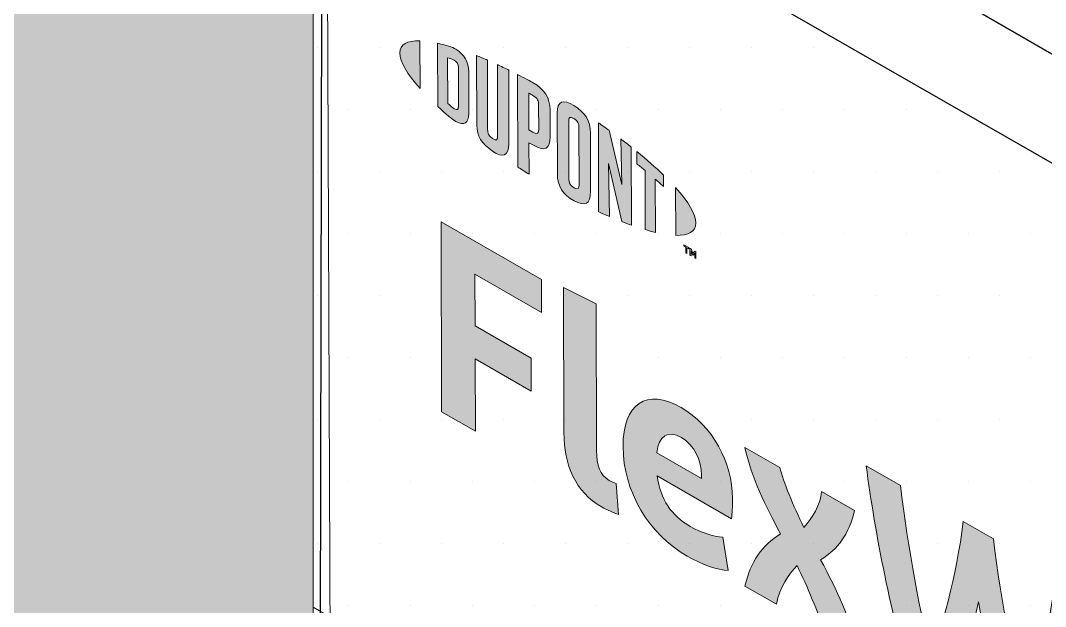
# Model space of a CAD drawing. Header units: inches. Extents: x -26 to 76, y -16 to 22.
# Drawn here: x 55.1209 to 55.431, y 6.8065 to 6.9838 of the extents above; entities that cross this region are included whole.
import ezdxf

# ---------------------------------------------------------------- set-up
doc = ezdxf.new("R2010")
doc.units = ezdxf.units.IN
doc.header["$MEASUREMENT"] = 0
for name, color, linetype, lineweight in [('.ATI-HATCH', 7, 'Continuous', 0), ('G-ANNO-TTLB', 7, 'Continuous', 0), ('LOGOS', 7, 'Continuous', 0), ('T', 7, 'Continuous', 0), ('TYVEK', 7, 'Continuous', 0)]:
    doc.layers.add(name, color=color, linetype=linetype, lineweight=lineweight)

# ---------------------------------------------------------------- blocks, each defined once
blk = doc.blocks.new('Block_300')
at = {"layer": 'LOGOS', "true_color": 0x000000, "transparency": 33554687}
h = blk.add_hatch(color=18, dxfattribs=at)
h.dxf.hatch_style = 2
edge = h.paths.add_edge_path()
edge.add_spline(control_points=[(55.2483, 6.8654), (55.2483, 6.8654), (55.24816, 6.92291), (55.24816, 6.92291), (55.24816, 6.92291), (55.27851, 6.90549), (55.27851, 6.90549), (55.27851, 6.90549), (55.27854, 6.89546), (55.27854, 6.89546), (55.27854, 6.89546), (55.25837, 6.90704), (55.25837, 6.90704), (55.25837, 6.90704), (55.25841, 6.89143), (55.25841, 6.89143), (55.25841, 6.89143), (55.27537, 6.88169), (55.27537, 6.88169), (55.27537, 6.88169), (55.27539, 6.87167), (55.27539, 6.87167), (55.27539, 6.87167), (55.25843, 6.88141), (55.25843, 6.88141), (55.25843, 6.88141), (55.25849, 6.85955), (55.25849, 6.85955), (55.25849, 6.85955), (55.2483, 6.8654), (55.2483, 6.8654)], knot_values=[0, 0, 0, 0, 1, 1, 1, 2, 2, 2, 3, 3, 3, 4, 4, 4, 5, 5, 5, 6, 6, 6, 7, 7, 7, 8, 8, 8, 9, 9, 9, 10, 10, 10, 10], degree=3, periodic=0)
h = blk.add_hatch(color=18, dxfattribs=at)
h.dxf.hatch_style = 2
edge = h.paths.add_edge_path()
edge.add_spline(control_points=[(55.29515, 6.85369), (55.29516, 6.84925), (55.29616, 6.84629), (55.29901, 6.84466), (55.29972, 6.84425), (55.30044, 6.84392), (55.30108, 6.84372), (55.30108, 6.84372), (55.30181, 6.83435), (55.30181, 6.83435), (55.30046, 6.8348), (55.29825, 6.83574), (55.29682, 6.83656), (55.28863, 6.84126), (55.28534, 6.84931), (55.28531, 6.85917), (55.28531, 6.85917), (55.28521, 6.90304), (55.28521, 6.90304), (55.28521, 6.90304), (55.29504, 6.89805), (55.29504, 6.89805), (55.29504, 6.89805), (55.29515, 6.85369), (55.29515, 6.85369)], knot_values=[0, 0, 0, 0, 1, 1, 1, 2, 2, 2, 3, 3, 3, 4, 4, 4, 5, 5, 5, 6, 6, 6, 7, 7, 7, 8, 8, 8, 8], degree=3, periodic=0)
h = blk.add_hatch(color=18, dxfattribs=at)
h.dxf.hatch_style = 2
edge = h.paths.add_edge_path()
edge.add_spline(control_points=[(55.31336, 6.85299), (55.31336, 6.85299), (55.3269, 6.84522), (55.3269, 6.84522), (55.3269, 6.84522), (55.3269, 6.8462), (55.3269, 6.8462), (55.32689, 6.85081), (55.32474, 6.8554), (55.32082, 6.85765), (55.31669, 6.86002), (55.31399, 6.85821), (55.31336, 6.85299)], knot_values=[0, 0, 0, 0, 1, 1, 1, 2, 2, 2, 3, 3, 3, 4, 4, 4, 4], degree=3, periodic=0)
edge = h.paths.add_edge_path()
edge.add_spline(control_points=[(55.33501, 6.81743), (55.33188, 6.81758), (55.32725, 6.81909), (55.32255, 6.82179), (55.31107, 6.82838), (55.30322, 6.84126), (55.30318, 6.8549), (55.30315, 6.86796), (55.31033, 6.8727), (55.3208, 6.86669), (55.33013, 6.86133), (55.33628, 6.85017), (55.33631, 6.83916), (55.33631, 6.8367), (55.33618, 6.83464), (55.33604, 6.83308), (55.33604, 6.83308), (55.31352, 6.84601), (55.31352, 6.84601), (55.31446, 6.8389), (55.31782, 6.83402), (55.32352, 6.83075), (55.32701, 6.82875), (55.33036, 6.82773), (55.33342, 6.82745), (55.33342, 6.82745), (55.33501, 6.81743), (55.33501, 6.81743)], knot_values=[0, 0, 0, 0, 1, 1, 1, 2, 2, 2, 3, 3, 3, 4, 4, 4, 5, 5, 5, 6, 6, 6, 7, 7, 7, 8, 8, 8, 9, 9, 9, 9], degree=3, periodic=0)
h = blk.add_hatch(color=18, dxfattribs=at)
h.dxf.hatch_style = 2
edge = h.paths.add_edge_path()
edge.add_spline(control_points=[(55.35085, 6.82852), (55.34606, 6.83734), (55.34227, 6.84517), (55.34004, 6.85466), (55.34004, 6.85466), (55.35066, 6.84856), (55.35066, 6.84856), (55.35159, 6.84433), (55.35474, 6.83695), (55.35789, 6.83046), (55.36051, 6.83347), (55.36278, 6.83701), (55.36327, 6.84132), (55.36327, 6.84132), (55.37324, 6.8356), (55.37324, 6.8356), (55.37141, 6.82811), (55.36829, 6.82392), (55.36296, 6.82066), (55.36811, 6.81106), (55.37161, 6.8033), (55.37456, 6.79292), (55.37456, 6.79292), (55.36394, 6.79901), (55.36394, 6.79901), (55.36243, 6.80447), (55.35886, 6.81268), (55.35585, 6.81892), (55.35316, 6.81595), (55.3506, 6.81249), (55.34962, 6.80723), (55.34962, 6.80723), (55.34007, 6.81271), (55.34007, 6.81271), (55.34183, 6.82024), (55.34516, 6.82489), (55.35085, 6.82852)], knot_values=[0, 0, 0, 0, 1, 1, 1, 2, 2, 2, 3, 3, 3, 4, 4, 4, 5, 5, 5, 6, 6, 6, 7, 7, 7, 8, 8, 8, 9, 9, 9, 10, 10, 10, 11, 11, 11, 12, 12, 12, 12], degree=3, periodic=0)
h = blk.add_hatch(color=18, dxfattribs=at)
h.dxf.hatch_style = 2
edge = h.paths.add_edge_path()
edge.add_spline(control_points=[(55.4342, 6.81611), (55.4342, 6.81611), (55.4446, 6.81014), (55.4446, 6.81014), (55.44194, 6.79255), (55.43729, 6.77265), (55.43127, 6.76035), (55.43127, 6.76035), (55.42009, 6.76678), (55.42009, 6.76678), (55.41657, 6.77905), (55.41341, 6.79293), (55.41074, 6.80792), (55.40806, 6.796), (55.40503, 6.78568), (55.40149, 6.77745), (55.40149, 6.77745), (55.3903, 6.78388), (55.3903, 6.78388), (55.38457, 6.80292), (55.37945, 6.82842), (55.37677, 6.84908), (55.37677, 6.84908), (55.3871, 6.84315), (55.3871, 6.84315), (55.38935, 6.82454), (55.39339, 6.80278), (55.39633, 6.79149), (55.39937, 6.79934), (55.4041, 6.8155), (55.40613, 6.83222), (55.40613, 6.83222), (55.41525, 6.82699), (55.41525, 6.82699), (55.41743, 6.80785), (55.4221, 6.7863), (55.42526, 6.77488), (55.42809, 6.78286), (55.4321, 6.8), (55.4342, 6.81611)], knot_values=[0, 0, 0, 0, 1, 1, 1, 2, 2, 2, 3, 3, 3, 4, 4, 4, 5, 5, 5, 6, 6, 6, 7, 7, 7, 8, 8, 8, 9, 9, 9, 10, 10, 10, 11, 11, 11, 12, 12, 12, 13, 13, 13, 13], degree=3, periodic=0)
at = {"layer": 'LOGOS'}
for points, knots in [([(55.2483, 6.8654), (55.2483, 6.8654), (55.24816, 6.92291), (55.24816, 6.92291), (55.24816, 6.92291), (55.27851, 6.90549), (55.27851, 6.90549), (55.27851, 6.90549), (55.27854, 6.89546), (55.27854, 6.89546), (55.27854, 6.89546), (55.25837, 6.90704), (55.25837, 6.90704), (55.25837, 6.90704), (55.25841, 6.89143), (55.25841, 6.89143), (55.25841, 6.89143), (55.27537, 6.88169), (55.27537, 6.88169), (55.27537, 6.88169), (55.27539, 6.87167), (55.27539, 6.87167), (55.27539, 6.87167), (55.25843, 6.88141), (55.25843, 6.88141), (55.25843, 6.88141), (55.25849, 6.85955), (55.25849, 6.85955), (55.25849, 6.85955), (55.2483, 6.8654), (55.2483, 6.8654)], [0, 0, 0, 0, 1, 1, 1, 2, 2, 2, 3, 3, 3, 4, 4, 4, 5, 5, 5, 6, 6, 6, 7, 7, 7, 8, 8, 8, 9, 9, 9, 10, 10, 10, 10]), ([(55.29515, 6.85369), (55.29516, 6.84925), (55.29616, 6.84629), (55.29901, 6.84466), (55.29972, 6.84425), (55.30044, 6.84392), (55.30108, 6.84372), (55.30108, 6.84372), (55.30181, 6.83435), (55.30181, 6.83435), (55.30046, 6.8348), (55.29825, 6.83574), (55.29682, 6.83656), (55.28863, 6.84126), (55.28534, 6.84931), (55.28531, 6.85917), (55.28531, 6.85917), (55.28521, 6.90304), (55.28521, 6.90304), (55.28521, 6.90304), (55.29504, 6.89805), (55.29504, 6.89805), (55.29504, 6.89805), (55.29515, 6.85369), (55.29515, 6.85369)], [0, 0, 0, 0, 1, 1, 1, 2, 2, 2, 3, 3, 3, 4, 4, 4, 5, 5, 5, 6, 6, 6, 7, 7, 7, 8, 8, 8, 8]), ([(55.33501, 6.81743), (55.33188, 6.81758), (55.32725, 6.81909), (55.32255, 6.82179), (55.31107, 6.82838), (55.30322, 6.84126), (55.30318, 6.8549), (55.30315, 6.86796), (55.31033, 6.8727), (55.3208, 6.86669), (55.33013, 6.86133), (55.33628, 6.85017), (55.33631, 6.83916), (55.33631, 6.8367), (55.33618, 6.83464), (55.33604, 6.83308), (55.33604, 6.83308), (55.31352, 6.84601), (55.31352, 6.84601), (55.31446, 6.8389), (55.31782, 6.83402), (55.32352, 6.83075), (55.32701, 6.82875), (55.33036, 6.82773), (55.33342, 6.82745), (55.33342, 6.82745), (55.33501, 6.81743), (55.33501, 6.81743)], [0, 0, 0, 0, 1, 1, 1, 2, 2, 2, 3, 3, 3, 4, 4, 4, 5, 5, 5, 6, 6, 6, 7, 7, 7, 8, 8, 8, 9, 9, 9, 9]), ([(55.31336, 6.85299), (55.31336, 6.85299), (55.3269, 6.84522), (55.3269, 6.84522), (55.3269, 6.84522), (55.3269, 6.8462), (55.3269, 6.8462), (55.32689, 6.85081), (55.32474, 6.8554), (55.32082, 6.85765), (55.31669, 6.86002), (55.31399, 6.85821), (55.31336, 6.85299)], [0, 0, 0, 0, 1, 1, 1, 2, 2, 2, 3, 3, 3, 4, 4, 4, 4]), ([(55.35085, 6.82852), (55.34606, 6.83734), (55.34227, 6.84517), (55.34004, 6.85466), (55.34004, 6.85466), (55.35066, 6.84856), (55.35066, 6.84856), (55.35159, 6.84433), (55.35474, 6.83695), (55.35789, 6.83046), (55.36051, 6.83347), (55.36278, 6.83701), (55.36327, 6.84132), (55.36327, 6.84132), (55.37324, 6.8356), (55.37324, 6.8356), (55.37141, 6.82811), (55.36829, 6.82392), (55.36296, 6.82066), (55.36811, 6.81106), (55.37161, 6.8033), (55.37456, 6.79292), (55.37456, 6.79292), (55.36394, 6.79901), (55.36394, 6.79901), (55.36243, 6.80447), (55.35886, 6.81268), (55.35585, 6.81892), (55.35316, 6.81595), (55.3506, 6.81249), (55.34962, 6.80723), (55.34962, 6.80723), (55.34007, 6.81271), (55.34007, 6.81271), (55.34183, 6.82024), (55.34516, 6.82489), (55.35085, 6.82852)], [0, 0, 0, 0, 1, 1, 1, 2, 2, 2, 3, 3, 3, 4, 4, 4, 5, 5, 5, 6, 6, 6, 7, 7, 7, 8, 8, 8, 9, 9, 9, 10, 10, 10, 11, 11, 11, 12, 12, 12, 12]), ([(55.4342, 6.81611), (55.4342, 6.81611), (55.4446, 6.81014), (55.4446, 6.81014), (55.44194, 6.79255), (55.43729, 6.77265), (55.43127, 6.76035), (55.43127, 6.76035), (55.42009, 6.76678), (55.42009, 6.76678), (55.41657, 6.77905), (55.41341, 6.79293), (55.41074, 6.80792), (55.40806, 6.796), (55.40503, 6.78568), (55.40149, 6.77745), (55.40149, 6.77745), (55.3903, 6.78388), (55.3903, 6.78388), (55.38457, 6.80292), (55.37945, 6.82842), (55.37677, 6.84908), (55.37677, 6.84908), (55.3871, 6.84315), (55.3871, 6.84315), (55.38935, 6.82454), (55.39339, 6.80278), (55.39633, 6.79149), (55.39937, 6.79934), (55.4041, 6.8155), (55.40613, 6.83222), (55.40613, 6.83222), (55.41525, 6.82699), (55.41525, 6.82699), (55.41743, 6.80785), (55.4221, 6.7863), (55.42526, 6.77488), (55.42809, 6.78286), (55.4321, 6.8), (55.4342, 6.81611)], [0, 0, 0, 0, 1, 1, 1, 2, 2, 2, 3, 3, 3, 4, 4, 4, 5, 5, 5, 6, 6, 6, 7, 7, 7, 8, 8, 8, 9, 9, 9, 10, 10, 10, 11, 11, 11, 12, 12, 12, 13, 13, 13, 13])]:
    blk.add_open_spline(points, degree=3, knots=knots, dxfattribs=at)
blk = doc.blocks.new('Block_301')
at = {"layer": 'LOGOS', "true_color": 0x000000, "transparency": 33554687}
h = blk.add_hatch(color=18, dxfattribs=at)
h.dxf.hatch_style = 2
edge = h.paths.add_edge_path()
edge.add_spline(control_points=[(55.23563, 6.974), (55.23563, 6.97136), (55.23786, 6.9676), (55.24175, 6.96325), (55.24175, 6.96325), (55.24172, 6.97768), (55.24172, 6.97768), (55.23784, 6.97781), (55.23562, 6.97662), (55.23563, 6.974)], knot_values=[0, 0, 0, 0, 1, 1, 1, 2, 2, 2, 3, 3, 3, 3], degree=3, periodic=0)
h = blk.add_hatch(color=18, dxfattribs=at)
h.dxf.hatch_style = 2
edge = h.paths.add_edge_path()
edge.add_spline(control_points=[(55.25342, 6.95789), (55.25342, 6.95678), (55.25285, 6.95675), (55.25216, 6.95714), (55.25162, 6.95745), (55.25079, 6.95815), (55.25012, 6.95875), (55.25012, 6.95875), (55.25008, 6.97256), (55.25008, 6.97256), (55.25076, 6.97238), (55.25159, 6.97213), (55.25212, 6.97182), (55.25281, 6.97142), (55.25339, 6.97072), (55.25339, 6.96961), (55.25339, 6.96961), (55.25342, 6.95789), (55.25342, 6.95789)], knot_values=[0, 0, 0, 0, 1, 1, 1, 2, 2, 2, 3, 3, 3, 4, 4, 4, 5, 5, 5, 6, 6, 6, 6], degree=3, periodic=0)
edge = h.paths.add_edge_path()
edge.add_spline(control_points=[(55.25257, 6.97517), (55.25148, 6.97579), (55.24992, 6.97632), (55.24709, 6.97694), (55.24709, 6.97694), (55.24713, 6.9578), (55.24713, 6.9578), (55.24963, 6.9555), (55.25153, 6.9539), (55.25262, 6.95327), (55.25512, 6.95184), (55.25652, 6.95279), (55.25652, 6.95562), (55.25652, 6.95562), (55.25649, 6.96833), (55.25649, 6.96833), (55.25648, 6.97116), (55.25507, 6.97373), (55.25257, 6.97517)], knot_values=[0, 0, 0, 0, 1, 1, 1, 2, 2, 2, 3, 3, 3, 4, 4, 4, 5, 5, 5, 6, 6, 6, 6], degree=3, periodic=0)
h = blk.add_hatch(color=18, dxfattribs=at)
h.dxf.hatch_style = 2
edge = h.paths.add_edge_path()
edge.add_spline(control_points=[(55.26524, 6.94887), (55.26524, 6.94776), (55.26491, 6.94725), (55.26371, 6.94811), (55.26253, 6.94895), (55.26221, 6.9497), (55.26221, 6.95102), (55.26221, 6.95102), (55.26216, 6.97184), (55.26216, 6.97184), (55.26138, 6.97219), (55.25964, 6.97291), (55.25889, 6.97322), (55.25889, 6.97322), (55.25894, 6.95216), (55.25894, 6.95216), (55.25895, 6.94879), (55.26037, 6.94667), (55.26372, 6.9443), (55.26679, 6.94214), (55.26866, 6.94285), (55.26865, 6.94658), (55.26865, 6.94658), (55.2686, 6.96883), (55.2686, 6.96883), (55.26796, 6.96916), (55.26586, 6.97016), (55.26518, 6.97047), (55.26518, 6.97047), (55.26524, 6.94887), (55.26524, 6.94887)], knot_values=[0, 0, 0, 0, 1, 1, 1, 2, 2, 2, 3, 3, 3, 4, 4, 4, 5, 5, 5, 6, 6, 6, 7, 7, 7, 8, 8, 8, 9, 9, 9, 10, 10, 10, 10], degree=3, periodic=0)
h = blk.add_hatch(color=18, dxfattribs=at)
h.dxf.hatch_style = 2
edge = h.paths.add_edge_path()
edge.add_spline(control_points=[(55.27766, 6.95087), (55.27767, 6.94967), (55.2773, 6.94927), (55.27591, 6.95006), (55.27591, 6.95006), (55.27471, 6.95074), (55.27471, 6.95074), (55.27471, 6.95074), (55.27469, 6.9618), (55.27469, 6.9618), (55.27522, 6.96153), (55.27551, 6.96137), (55.27583, 6.96119), (55.27733, 6.96033), (55.27764, 6.95949), (55.27764, 6.95826), (55.27764, 6.95826), (55.27766, 6.95087), (55.27766, 6.95087)], knot_values=[0, 0, 0, 0, 1, 1, 1, 2, 2, 2, 3, 3, 3, 4, 4, 4, 5, 5, 5, 6, 6, 6, 6], degree=3, periodic=0)
edge = h.paths.add_edge_path()
edge.add_spline(control_points=[(55.27602, 6.96499), (55.27542, 6.96533), (55.27326, 6.96649), (55.27126, 6.9675), (55.27126, 6.9675), (55.27133, 6.93946), (55.27133, 6.93946), (55.27201, 6.93903), (55.27379, 6.93791), (55.27475, 6.93733), (55.27475, 6.93733), (55.27472, 6.94685), (55.27472, 6.94685), (55.27472, 6.94685), (55.27606, 6.94608), (55.27606, 6.94608), (55.27964, 6.94404), (55.28112, 6.94504), (55.28111, 6.9486), (55.28111, 6.9486), (55.28109, 6.95686), (55.28109, 6.95686), (55.28108, 6.96034), (55.27941, 6.96304), (55.27602, 6.96499)], knot_values=[0, 0, 0, 0, 1, 1, 1, 2, 2, 2, 3, 3, 3, 4, 4, 4, 5, 5, 5, 6, 6, 6, 7, 7, 7, 8, 8, 8, 8], degree=3, periodic=0)
h = blk.add_hatch(color=18, dxfattribs=at)
h.dxf.hatch_style = 2
edge = h.paths.add_edge_path()
edge.add_spline(control_points=[(55.28989, 6.93408), (55.28989, 6.93297), (55.28957, 6.93258), (55.28836, 6.93323), (55.28712, 6.93391), (55.28678, 6.93472), (55.28677, 6.93587), (55.28677, 6.93587), (55.28673, 6.95334), (55.28673, 6.95334), (55.28673, 6.95449), (55.28706, 6.95493), (55.28831, 6.95418), (55.28952, 6.95344), (55.28984, 6.95266), (55.28984, 6.95155), (55.28984, 6.95155), (55.28989, 6.93408), (55.28989, 6.93408)], knot_values=[0, 0, 0, 0, 1, 1, 1, 2, 2, 2, 3, 3, 3, 4, 4, 4, 5, 5, 5, 6, 6, 6, 6], degree=3, periodic=0)
edge = h.paths.add_edge_path()
edge.add_spline(control_points=[(55.2883, 6.95809), (55.28513, 6.96009), (55.28325, 6.95956), (55.28326, 6.95587), (55.28326, 6.95587), (55.28331, 6.93753), (55.28331, 6.93753), (55.28332, 6.93363), (55.28503, 6.93105), (55.28837, 6.9293), (55.29164, 6.92758), (55.29335, 6.92804), (55.29334, 6.93218), (55.29334, 6.93218), (55.29329, 6.94968), (55.29329, 6.94968), (55.29328, 6.95363), (55.29174, 6.95593), (55.2883, 6.95809)], knot_values=[0, 0, 0, 0, 1, 1, 1, 2, 2, 2, 3, 3, 3, 4, 4, 4, 5, 5, 5, 6, 6, 6, 6], degree=3, periodic=0)
h = blk.add_hatch(color=18, dxfattribs=at)
h.dxf.hatch_style = 2
edge = h.paths.add_edge_path()
edge.add_spline(control_points=[(55.3028, 6.93418), (55.3028, 6.93418), (55.29897, 6.9506), (55.29897, 6.9506), (55.29794, 6.95135), (55.2967, 6.95223), (55.29574, 6.95288), (55.29574, 6.95288), (55.2958, 6.92598), (55.2958, 6.92598), (55.29648, 6.92567), (55.2982, 6.9249), (55.29909, 6.92452), (55.29909, 6.92452), (55.29878, 6.94053), (55.29878, 6.94053), (55.29878, 6.94053), (55.30282, 6.923), (55.30282, 6.923), (55.30368, 6.92266), (55.30492, 6.9222), (55.30574, 6.92191), (55.30574, 6.92191), (55.30568, 6.94555), (55.30568, 6.94555), (55.30483, 6.94623), (55.30328, 6.94742), (55.30253, 6.94798), (55.30253, 6.94798), (55.3028, 6.93418), (55.3028, 6.93418)], knot_values=[0, 0, 0, 0, 1, 1, 1, 2, 2, 2, 3, 3, 3, 4, 4, 4, 5, 5, 5, 6, 6, 6, 7, 7, 7, 8, 8, 8, 9, 9, 9, 10, 10, 10, 10], degree=3, periodic=0)
h = blk.add_hatch(color=18, dxfattribs=at)
h.dxf.hatch_style = 2
edge = h.paths.add_edge_path()
edge.add_spline(control_points=[(55.30738, 6.94044), (55.30823, 6.93978), (55.30906, 6.93911), (55.30987, 6.93844), (55.30987, 6.93844), (55.30992, 6.92055), (55.30992, 6.92055), (55.31066, 6.92032), (55.31205, 6.91995), (55.31297, 6.91973), (55.31297, 6.91973), (55.31293, 6.93584), (55.31293, 6.93584), (55.31382, 6.93506), (55.31466, 6.93432), (55.31543, 6.93362), (55.31543, 6.93362), (55.31542, 6.93707), (55.31542, 6.93707), (55.313, 6.93943), (55.3104, 6.94171), (55.30737, 6.94418), (55.30737, 6.94418), (55.30738, 6.94044), (55.30738, 6.94044)], knot_values=[0, 0, 0, 0, 1, 1, 1, 2, 2, 2, 3, 3, 3, 4, 4, 4, 5, 5, 5, 6, 6, 6, 7, 7, 7, 8, 8, 8, 8], degree=3, periodic=0)
h = blk.add_hatch(color=18, dxfattribs=at)
h.dxf.hatch_style = 2
edge = h.paths.add_edge_path()
edge.add_spline(control_points=[(55.32522, 6.92256), (55.32523, 6.91991), (55.32301, 6.91872), (55.31913, 6.91882), (55.31913, 6.91882), (55.31909, 6.93327), (55.31909, 6.93327), (55.32298, 6.92892), (55.32522, 6.92518), (55.32522, 6.92256)], knot_values=[0, 0, 0, 0, 1, 1, 1, 2, 2, 2, 3, 3, 3, 3], degree=3, periodic=0)
h = blk.add_hatch(color=18, dxfattribs=at)
h.dxf.hatch_style = 2
edge = h.paths.add_edge_path()
edge.add_spline(control_points=[(55.32343, 6.91491), (55.32343, 6.91491), (55.3238, 6.9147), (55.3238, 6.9147), (55.3238, 6.9147), (55.32434, 6.9134), (55.32434, 6.9134), (55.32434, 6.9134), (55.32489, 6.91408), (55.32489, 6.91408), (55.32489, 6.91408), (55.32524, 6.91387), (55.32524, 6.91387), (55.32524, 6.91387), (55.32525, 6.91179), (55.32525, 6.91179), (55.32525, 6.91179), (55.32492, 6.91198), (55.32492, 6.91198), (55.32492, 6.91198), (55.32491, 6.91346), (55.32491, 6.91346), (55.32491, 6.91346), (55.32436, 6.91279), (55.32436, 6.91279), (55.32436, 6.91279), (55.32432, 6.91281), (55.32432, 6.91281), (55.32432, 6.91281), (55.32376, 6.91412), (55.32376, 6.91412), (55.32376, 6.91412), (55.32377, 6.91264), (55.32377, 6.91264), (55.32377, 6.91264), (55.32343, 6.91283), (55.32343, 6.91283), (55.32343, 6.91283), (55.32343, 6.91491), (55.32343, 6.91491)], knot_values=[0, 0, 0, 0, 1, 1, 1, 2, 2, 2, 3, 3, 3, 4, 4, 4, 5, 5, 5, 6, 6, 6, 7, 7, 7, 8, 8, 8, 9, 9, 9, 10, 10, 10, 11, 11, 11, 12, 12, 12, 13, 13, 13, 13], degree=3, periodic=0)
edge = h.paths.add_edge_path()
edge.add_spline(control_points=[(55.32214, 6.91529), (55.32214, 6.91529), (55.32158, 6.91561), (55.32158, 6.91561), (55.32158, 6.91561), (55.32158, 6.91597), (55.32158, 6.91597), (55.32158, 6.91597), (55.32304, 6.91514), (55.32304, 6.91514), (55.32304, 6.91514), (55.32304, 6.91477), (55.32304, 6.91477), (55.32304, 6.91477), (55.32249, 6.91509), (55.32249, 6.91509), (55.32249, 6.91509), (55.32249, 6.91337), (55.32249, 6.91337), (55.32249, 6.91337), (55.32214, 6.91357), (55.32214, 6.91357), (55.32214, 6.91357), (55.32214, 6.91529), (55.32214, 6.91529)], knot_values=[0, 0, 0, 0, 1, 1, 1, 2, 2, 2, 3, 3, 3, 4, 4, 4, 5, 5, 5, 6, 6, 6, 7, 7, 7, 8, 8, 8, 8], degree=3, periodic=0)
at = {"layer": 'LOGOS'}
for points, knots in [([(55.23563, 6.974), (55.23563, 6.97136), (55.23786, 6.9676), (55.24175, 6.96325), (55.24175, 6.96325), (55.24172, 6.97768), (55.24172, 6.97768), (55.23784, 6.97781), (55.23562, 6.97662), (55.23563, 6.974)], [0, 0, 0, 0, 1, 1, 1, 2, 2, 2, 3, 3, 3, 3]), ([(55.25257, 6.97517), (55.25148, 6.97579), (55.24992, 6.97632), (55.24709, 6.97694), (55.24709, 6.97694), (55.24713, 6.9578), (55.24713, 6.9578), (55.24963, 6.9555), (55.25153, 6.9539), (55.25262, 6.95327), (55.25512, 6.95184), (55.25652, 6.95279), (55.25652, 6.95562), (55.25652, 6.95562), (55.25649, 6.96833), (55.25649, 6.96833), (55.25648, 6.97116), (55.25507, 6.97373), (55.25257, 6.97517)], [0, 0, 0, 0, 1, 1, 1, 2, 2, 2, 3, 3, 3, 4, 4, 4, 5, 5, 5, 6, 6, 6, 6]), ([(55.25342, 6.95789), (55.25342, 6.95678), (55.25285, 6.95675), (55.25216, 6.95714), (55.25162, 6.95745), (55.25079, 6.95815), (55.25012, 6.95875), (55.25012, 6.95875), (55.25008, 6.97256), (55.25008, 6.97256), (55.25076, 6.97238), (55.25159, 6.97213), (55.25212, 6.97182), (55.25281, 6.97142), (55.25339, 6.97072), (55.25339, 6.96961), (55.25339, 6.96961), (55.25342, 6.95789), (55.25342, 6.95789)], [0, 0, 0, 0, 1, 1, 1, 2, 2, 2, 3, 3, 3, 4, 4, 4, 5, 5, 5, 6, 6, 6, 6]), ([(55.26524, 6.94887), (55.26524, 6.94776), (55.26491, 6.94725), (55.26371, 6.94811), (55.26253, 6.94895), (55.26221, 6.9497), (55.26221, 6.95102), (55.26221, 6.95102), (55.26216, 6.97184), (55.26216, 6.97184), (55.26138, 6.97219), (55.25964, 6.97291), (55.25889, 6.97322), (55.25889, 6.97322), (55.25894, 6.95216), (55.25894, 6.95216), (55.25895, 6.94879), (55.26037, 6.94667), (55.26372, 6.9443), (55.26679, 6.94214), (55.26866, 6.94285), (55.26865, 6.94658), (55.26865, 6.94658), (55.2686, 6.96883), (55.2686, 6.96883), (55.26796, 6.96916), (55.26586, 6.97016), (55.26518, 6.97047), (55.26518, 6.97047), (55.26524, 6.94887), (55.26524, 6.94887)], [0, 0, 0, 0, 1, 1, 1, 2, 2, 2, 3, 3, 3, 4, 4, 4, 5, 5, 5, 6, 6, 6, 7, 7, 7, 8, 8, 8, 9, 9, 9, 10, 10, 10, 10]), ([(55.27602, 6.96499), (55.27542, 6.96533), (55.27326, 6.96649), (55.27126, 6.9675), (55.27126, 6.9675), (55.27133, 6.93946), (55.27133, 6.93946), (55.27201, 6.93903), (55.27379, 6.93791), (55.27475, 6.93733), (55.27475, 6.93733), (55.27472, 6.94685), (55.27472, 6.94685), (55.27472, 6.94685), (55.27606, 6.94608), (55.27606, 6.94608), (55.27964, 6.94404), (55.28112, 6.94504), (55.28111, 6.9486), (55.28111, 6.9486), (55.28109, 6.95686), (55.28109, 6.95686), (55.28108, 6.96034), (55.27941, 6.96304), (55.27602, 6.96499)], [0, 0, 0, 0, 1, 1, 1, 2, 2, 2, 3, 3, 3, 4, 4, 4, 5, 5, 5, 6, 6, 6, 7, 7, 7, 8, 8, 8, 8]), ([(55.27766, 6.95087), (55.27767, 6.94967), (55.2773, 6.94927), (55.27591, 6.95006), (55.27591, 6.95006), (55.27471, 6.95074), (55.27471, 6.95074), (55.27471, 6.95074), (55.27469, 6.9618), (55.27469, 6.9618), (55.27522, 6.96153), (55.27551, 6.96137), (55.27583, 6.96119), (55.27733, 6.96033), (55.27764, 6.95949), (55.27764, 6.95826), (55.27764, 6.95826), (55.27766, 6.95087), (55.27766, 6.95087)], [0, 0, 0, 0, 1, 1, 1, 2, 2, 2, 3, 3, 3, 4, 4, 4, 5, 5, 5, 6, 6, 6, 6]), ([(55.2883, 6.95809), (55.28513, 6.96009), (55.28325, 6.95956), (55.28326, 6.95587), (55.28326, 6.95587), (55.28331, 6.93753), (55.28331, 6.93753), (55.28332, 6.93363), (55.28503, 6.93105), (55.28837, 6.9293), (55.29164, 6.92758), (55.29335, 6.92804), (55.29334, 6.93218), (55.29334, 6.93218), (55.29329, 6.94968), (55.29329, 6.94968), (55.29328, 6.95363), (55.29174, 6.95593), (55.2883, 6.95809)], [0, 0, 0, 0, 1, 1, 1, 2, 2, 2, 3, 3, 3, 4, 4, 4, 5, 5, 5, 6, 6, 6, 6]), ([(55.28989, 6.93408), (55.28989, 6.93297), (55.28957, 6.93258), (55.28836, 6.93323), (55.28712, 6.93391), (55.28678, 6.93472), (55.28677, 6.93587), (55.28677, 6.93587), (55.28673, 6.95334), (55.28673, 6.95334), (55.28673, 6.95449), (55.28706, 6.95493), (55.28831, 6.95418), (55.28952, 6.95344), (55.28984, 6.95266), (55.28984, 6.95155), (55.28984, 6.95155), (55.28989, 6.93408), (55.28989, 6.93408)], [0, 0, 0, 0, 1, 1, 1, 2, 2, 2, 3, 3, 3, 4, 4, 4, 5, 5, 5, 6, 6, 6, 6]), ([(55.3028, 6.93418), (55.3028, 6.93418), (55.29897, 6.9506), (55.29897, 6.9506), (55.29794, 6.95135), (55.2967, 6.95223), (55.29574, 6.95288), (55.29574, 6.95288), (55.2958, 6.92598), (55.2958, 6.92598), (55.29648, 6.92567), (55.2982, 6.9249), (55.29909, 6.92452), (55.29909, 6.92452), (55.29878, 6.94053), (55.29878, 6.94053), (55.29878, 6.94053), (55.30282, 6.923), (55.30282, 6.923), (55.30368, 6.92266), (55.30492, 6.9222), (55.30574, 6.92191), (55.30574, 6.92191), (55.30568, 6.94555), (55.30568, 6.94555), (55.30483, 6.94623), (55.30328, 6.94742), (55.30253, 6.94798), (55.30253, 6.94798), (55.3028, 6.93418), (55.3028, 6.93418)], [0, 0, 0, 0, 1, 1, 1, 2, 2, 2, 3, 3, 3, 4, 4, 4, 5, 5, 5, 6, 6, 6, 7, 7, 7, 8, 8, 8, 9, 9, 9, 10, 10, 10, 10]), ([(55.30738, 6.94044), (55.30823, 6.93978), (55.30906, 6.93911), (55.30987, 6.93844), (55.30987, 6.93844), (55.30992, 6.92055), (55.30992, 6.92055), (55.31066, 6.92032), (55.31205, 6.91995), (55.31297, 6.91973), (55.31297, 6.91973), (55.31293, 6.93584), (55.31293, 6.93584), (55.31382, 6.93506), (55.31466, 6.93432), (55.31543, 6.93362), (55.31543, 6.93362), (55.31542, 6.93707), (55.31542, 6.93707), (55.313, 6.93943), (55.3104, 6.94171), (55.30737, 6.94418), (55.30737, 6.94418), (55.30738, 6.94044), (55.30738, 6.94044)], [0, 0, 0, 0, 1, 1, 1, 2, 2, 2, 3, 3, 3, 4, 4, 4, 5, 5, 5, 6, 6, 6, 7, 7, 7, 8, 8, 8, 8]), ([(55.32522, 6.92256), (55.32523, 6.91991), (55.32301, 6.91872), (55.31913, 6.91882), (55.31913, 6.91882), (55.31909, 6.93327), (55.31909, 6.93327), (55.32298, 6.92892), (55.32522, 6.92518), (55.32522, 6.92256)], [0, 0, 0, 0, 1, 1, 1, 2, 2, 2, 3, 3, 3, 3]), ([(55.32214, 6.91529), (55.32214, 6.91529), (55.32158, 6.91561), (55.32158, 6.91561), (55.32158, 6.91561), (55.32158, 6.91597), (55.32158, 6.91597), (55.32158, 6.91597), (55.32304, 6.91514), (55.32304, 6.91514), (55.32304, 6.91514), (55.32304, 6.91477), (55.32304, 6.91477), (55.32304, 6.91477), (55.32249, 6.91509), (55.32249, 6.91509), (55.32249, 6.91509), (55.32249, 6.91337), (55.32249, 6.91337), (55.32249, 6.91337), (55.32214, 6.91357), (55.32214, 6.91357), (55.32214, 6.91357), (55.32214, 6.91529), (55.32214, 6.91529)], [0, 0, 0, 0, 1, 1, 1, 2, 2, 2, 3, 3, 3, 4, 4, 4, 5, 5, 5, 6, 6, 6, 7, 7, 7, 8, 8, 8, 8]), ([(55.32343, 6.91491), (55.32343, 6.91491), (55.3238, 6.9147), (55.3238, 6.9147), (55.3238, 6.9147), (55.32434, 6.9134), (55.32434, 6.9134), (55.32434, 6.9134), (55.32489, 6.91408), (55.32489, 6.91408), (55.32489, 6.91408), (55.32524, 6.91387), (55.32524, 6.91387), (55.32524, 6.91387), (55.32525, 6.91179), (55.32525, 6.91179), (55.32525, 6.91179), (55.32492, 6.91198), (55.32492, 6.91198), (55.32492, 6.91198), (55.32491, 6.91346), (55.32491, 6.91346), (55.32491, 6.91346), (55.32436, 6.91279), (55.32436, 6.91279), (55.32436, 6.91279), (55.32432, 6.91281), (55.32432, 6.91281), (55.32432, 6.91281), (55.32376, 6.91412), (55.32376, 6.91412), (55.32376, 6.91412), (55.32377, 6.91264), (55.32377, 6.91264), (55.32377, 6.91264), (55.32343, 6.91283), (55.32343, 6.91283), (55.32343, 6.91283), (55.32343, 6.91491), (55.32343, 6.91491)], [0, 0, 0, 0, 1, 1, 1, 2, 2, 2, 3, 3, 3, 4, 4, 4, 5, 5, 5, 6, 6, 6, 7, 7, 7, 8, 8, 8, 9, 9, 9, 10, 10, 10, 11, 11, 11, 12, 12, 12, 13, 13, 13, 13])]:
    blk.add_open_spline(points, degree=3, knots=knots, dxfattribs=at)
blk = doc.blocks.new('Block_299')
at = {"layer": 'LOGOS'}
for name in ['Block_301', 'Block_300']:
    blk.add_blockref(name, (0, 0), dxfattribs=at)
blk = doc.blocks.new('Block_343')
at = {"layer": '.ATI-HATCH'}
blk.add_lwpolyline([(55.20943, 7.06883), (55.20943, 6.80628), (56.35714, 6.14235), (56.35714, 6.41082)], close=True, dxfattribs=at)
at = {"layer": '.ATI-HATCH', "color": 8, "lineweight": 0, "true_color": 0x808080}
for points in [[(55.21063, 6.97555), (55.21063, 6.97555), (55.21063, 6.97555), (55.21063, 6.97555)], [(55.22939, 6.97555), (55.22939, 6.97555), (55.22939, 6.97555), (55.22939, 6.97555)], [(55.24814, 6.97555), (55.24814, 6.97555), (55.24814, 6.97555), (55.24814, 6.97555)], [(55.2669, 6.97555), (55.2669, 6.97555), (55.2669, 6.97555), (55.2669, 6.97555)], [(55.28565, 6.97555), (55.28565, 6.97555), (55.28565, 6.97555), (55.28565, 6.97555)], [(55.30441, 6.97555), (55.30441, 6.97555), (55.30441, 6.97555), (55.30441, 6.97555)], [(55.32316, 6.97555), (55.32316, 6.97555), (55.32316, 6.97555), (55.32316, 6.97555)], [(55.34192, 6.97555), (55.34192, 6.97555), (55.34192, 6.97555), (55.34192, 6.97555)], [(55.36068, 6.97555), (55.36068, 6.97555), (55.36068, 6.97555), (55.36068, 6.97555)], [(55.22001, 6.95679), (55.22001, 6.95679), (55.22001, 6.95679), (55.22001, 6.95679)], [(55.23876, 6.95679), (55.23876, 6.95679), (55.23876, 6.95679), (55.23876, 6.95679)], [(55.25752, 6.95679), (55.25752, 6.95679), (55.25752, 6.95679), (55.25752, 6.95679)], [(55.27627, 6.95679), (55.27627, 6.95679), (55.27627, 6.95679), (55.27627, 6.95679)], [(55.29503, 6.95679), (55.29503, 6.95679), (55.29503, 6.95679), (55.29503, 6.95679)], [(55.31379, 6.95679), (55.31379, 6.95679), (55.31379, 6.95679), (55.31379, 6.95679)], [(55.33254, 6.95679), (55.33254, 6.95679), (55.33254, 6.95679), (55.33254, 6.95679)], [(55.3513, 6.95679), (55.3513, 6.95679), (55.3513, 6.95679), (55.3513, 6.95679)], [(55.37005, 6.95679), (55.37005, 6.95679), (55.37005, 6.95679), (55.37005, 6.95679)], [(55.38881, 6.95679), (55.38881, 6.95679), (55.38881, 6.95679), (55.38881, 6.95679)], [(55.21063, 6.93804), (55.21063, 6.93804), (55.21063, 6.93804), (55.21063, 6.93804)], [(55.22939, 6.93804), (55.22939, 6.93804), (55.22939, 6.93804), (55.22939, 6.93804)], [(55.24814, 6.93804), (55.24814, 6.93804), (55.24814, 6.93804), (55.24814, 6.93804)], [(55.2669, 6.93804), (55.2669, 6.93804), (55.2669, 6.93804), (55.2669, 6.93804)], [(55.28565, 6.93804), (55.28565, 6.93804), (55.28565, 6.93804), (55.28565, 6.93804)], [(55.30441, 6.93804), (55.30441, 6.93804), (55.30441, 6.93804), (55.30441, 6.93804)], [(55.32316, 6.93804), (55.32316, 6.93804), (55.32316, 6.93804), (55.32316, 6.93804)], [(55.34192, 6.93804), (55.34192, 6.93804), (55.34192, 6.93804), (55.34192, 6.93804)], [(55.36068, 6.93804), (55.36068, 6.93804), (55.36068, 6.93804), (55.36068, 6.93804)], [(55.37943, 6.93804), (55.37943, 6.93804), (55.37943, 6.93804), (55.37943, 6.93804)], [(55.39819, 6.93804), (55.39819, 6.93804), (55.39819, 6.93804), (55.39819, 6.93804)], [(55.41694, 6.93804), (55.41694, 6.93804), (55.41694, 6.93804), (55.41694, 6.93804)], [(55.22001, 6.91928), (55.22001, 6.91928), (55.22001, 6.91928), (55.22001, 6.91928)], [(55.23876, 6.91928), (55.23876, 6.91928), (55.23876, 6.91928), (55.23876, 6.91928)], [(55.25752, 6.91928), (55.25752, 6.91928), (55.25752, 6.91928), (55.25752, 6.91928)], [(55.27627, 6.91928), (55.27627, 6.91928), (55.27627, 6.91928), (55.27627, 6.91928)], [(55.29503, 6.91928), (55.29503, 6.91928), (55.29503, 6.91928), (55.29503, 6.91928)], [(55.31379, 6.91928), (55.31379, 6.91928), (55.31379, 6.91928), (55.31379, 6.91928)], [(55.33254, 6.91928), (55.33254, 6.91928), (55.33254, 6.91928), (55.33254, 6.91928)], [(55.3513, 6.91928), (55.3513, 6.91928), (55.3513, 6.91928), (55.3513, 6.91928)], [(55.37005, 6.91928), (55.37005, 6.91928), (55.37005, 6.91928), (55.37005, 6.91928)], [(55.38881, 6.91928), (55.38881, 6.91928), (55.38881, 6.91928), (55.38881, 6.91928)], [(55.40756, 6.91928), (55.40756, 6.91928), (55.40756, 6.91928), (55.40756, 6.91928)], [(55.42632, 6.91928), (55.42632, 6.91928), (55.42632, 6.91928), (55.42632, 6.91928)], [(55.21063, 6.90053), (55.21063, 6.90053), (55.21063, 6.90053), (55.21063, 6.90053)], [(55.22939, 6.90053), (55.22939, 6.90053), (55.22939, 6.90053), (55.22939, 6.90053)], [(55.24814, 6.90053), (55.24814, 6.90053), (55.24814, 6.90053), (55.24814, 6.90053)], [(55.2669, 6.90053), (55.2669, 6.90053), (55.2669, 6.90053), (55.2669, 6.90053)], [(55.28565, 6.90053), (55.28565, 6.90053), (55.28565, 6.90053), (55.28565, 6.90053)], [(55.30441, 6.90053), (55.30441, 6.90053), (55.30441, 6.90053), (55.30441, 6.90053)], [(55.32316, 6.90053), (55.32316, 6.90053), (55.32316, 6.90053), (55.32316, 6.90053)], [(55.34192, 6.90053), (55.34192, 6.90053), (55.34192, 6.90053), (55.34192, 6.90053)], [(55.36068, 6.90053), (55.36068, 6.90053), (55.36068, 6.90053), (55.36068, 6.90053)], [(55.37943, 6.90053), (55.37943, 6.90053), (55.37943, 6.90053), (55.37943, 6.90053)], [(55.39819, 6.90053), (55.39819, 6.90053), (55.39819, 6.90053), (55.39819, 6.90053)], [(55.41694, 6.90053), (55.41694, 6.90053), (55.41694, 6.90053), (55.41694, 6.90053)], [(55.22001, 6.88177), (55.22001, 6.88177), (55.22001, 6.88177), (55.22001, 6.88177)], [(55.23876, 6.88177), (55.23876, 6.88177), (55.23876, 6.88177), (55.23876, 6.88177)], [(55.25752, 6.88177), (55.25752, 6.88177), (55.25752, 6.88177), (55.25752, 6.88177)], [(55.27627, 6.88177), (55.27627, 6.88177), (55.27627, 6.88177), (55.27627, 6.88177)], [(55.29503, 6.88177), (55.29503, 6.88177), (55.29503, 6.88177), (55.29503, 6.88177)], [(55.31379, 6.88177), (55.31379, 6.88177), (55.31379, 6.88177), (55.31379, 6.88177)], [(55.33254, 6.88177), (55.33254, 6.88177), (55.33254, 6.88177), (55.33254, 6.88177)], [(55.3513, 6.88177), (55.3513, 6.88177), (55.3513, 6.88177), (55.3513, 6.88177)], [(55.37005, 6.88177), (55.37005, 6.88177), (55.37005, 6.88177), (55.37005, 6.88177)], [(55.38881, 6.88177), (55.38881, 6.88177), (55.38881, 6.88177), (55.38881, 6.88177)], [(55.40756, 6.88177), (55.40756, 6.88177), (55.40756, 6.88177), (55.40756, 6.88177)], [(55.42632, 6.88177), (55.42632, 6.88177), (55.42632, 6.88177), (55.42632, 6.88177)], [(55.21063, 6.86302), (55.21063, 6.86302), (55.21063, 6.86302), (55.21063, 6.86302)], [(55.22939, 6.86302), (55.22939, 6.86302), (55.22939, 6.86302), (55.22939, 6.86302)], [(55.24814, 6.86302), (55.24814, 6.86302), (55.24814, 6.86302), (55.24814, 6.86302)], [(55.2669, 6.86302), (55.2669, 6.86302), (55.2669, 6.86302), (55.2669, 6.86302)], [(55.28565, 6.86302), (55.28565, 6.86302), (55.28565, 6.86302), (55.28565, 6.86302)], [(55.30441, 6.86302), (55.30441, 6.86302), (55.30441, 6.86302), (55.30441, 6.86302)], [(55.32316, 6.86302), (55.32316, 6.86302), (55.32316, 6.86302), (55.32316, 6.86302)], [(55.34192, 6.86302), (55.34192, 6.86302), (55.34192, 6.86302), (55.34192, 6.86302)], [(55.36068, 6.86302), (55.36068, 6.86302), (55.36068, 6.86302), (55.36068, 6.86302)], [(55.37943, 6.86302), (55.37943, 6.86302), (55.37943, 6.86302), (55.37943, 6.86302)], [(55.39819, 6.86302), (55.39819, 6.86302), (55.39819, 6.86302), (55.39819, 6.86302)], [(55.41694, 6.86302), (55.41694, 6.86302), (55.41694, 6.86302), (55.41694, 6.86302)], [(55.22001, 6.84426), (55.22001, 6.84426), (55.22001, 6.84426), (55.22001, 6.84426)], [(55.23876, 6.84426), (55.23876, 6.84426), (55.23876, 6.84426), (55.23876, 6.84426)], [(55.25752, 6.84426), (55.25752, 6.84426), (55.25752, 6.84426), (55.25752, 6.84426)], [(55.27627, 6.84426), (55.27627, 6.84426), (55.27627, 6.84426), (55.27627, 6.84426)], [(55.29503, 6.84426), (55.29503, 6.84426), (55.29503, 6.84426), (55.29503, 6.84426)], [(55.31379, 6.84426), (55.31379, 6.84426), (55.31379, 6.84426), (55.31379, 6.84426)], [(55.33254, 6.84426), (55.33254, 6.84426), (55.33254, 6.84426), (55.33254, 6.84426)], [(55.3513, 6.84426), (55.3513, 6.84426), (55.3513, 6.84426), (55.3513, 6.84426)], [(55.37005, 6.84426), (55.37005, 6.84426), (55.37005, 6.84426), (55.37005, 6.84426)], [(55.38881, 6.84426), (55.38881, 6.84426), (55.38881, 6.84426), (55.38881, 6.84426)], [(55.40756, 6.84426), (55.40756, 6.84426), (55.40756, 6.84426), (55.40756, 6.84426)], [(55.42632, 6.84426), (55.42632, 6.84426), (55.42632, 6.84426), (55.42632, 6.84426)], [(55.21063, 6.82551), (55.21063, 6.82551), (55.21063, 6.82551), (55.21063, 6.82551)], [(55.22939, 6.82551), (55.22939, 6.82551), (55.22939, 6.82551), (55.22939, 6.82551)], [(55.24814, 6.82551), (55.24814, 6.82551), (55.24814, 6.82551), (55.24814, 6.82551)], [(55.2669, 6.82551), (55.2669, 6.82551), (55.2669, 6.82551), (55.2669, 6.82551)], [(55.28565, 6.82551), (55.28565, 6.82551), (55.28565, 6.82551), (55.28565, 6.82551)], [(55.30441, 6.82551), (55.30441, 6.82551), (55.30441, 6.82551), (55.30441, 6.82551)], [(55.32316, 6.82551), (55.32316, 6.82551), (55.32316, 6.82551), (55.32316, 6.82551)], [(55.34192, 6.82551), (55.34192, 6.82551), (55.34192, 6.82551), (55.34192, 6.82551)], [(55.36068, 6.82551), (55.36068, 6.82551), (55.36068, 6.82551), (55.36068, 6.82551)], [(55.37943, 6.82551), (55.37943, 6.82551), (55.37943, 6.82551), (55.37943, 6.82551)], [(55.39819, 6.82551), (55.39819, 6.82551), (55.39819, 6.82551), (55.39819, 6.82551)], [(55.41694, 6.82551), (55.41694, 6.82551), (55.41694, 6.82551), (55.41694, 6.82551)], [(55.22001, 6.80675), (55.22001, 6.80675), (55.22001, 6.80675), (55.22001, 6.80675)], [(55.23876, 6.80675), (55.23876, 6.80675), (55.23876, 6.80675), (55.23876, 6.80675)], [(55.25752, 6.80675), (55.25752, 6.80675), (55.25752, 6.80675), (55.25752, 6.80675)], [(55.27627, 6.80675), (55.27627, 6.80675), (55.27627, 6.80675), (55.27627, 6.80675)], [(55.29503, 6.80675), (55.29503, 6.80675), (55.29503, 6.80675), (55.29503, 6.80675)], [(55.31379, 6.80675), (55.31379, 6.80675), (55.31379, 6.80675), (55.31379, 6.80675)], [(55.33254, 6.80675), (55.33254, 6.80675), (55.33254, 6.80675), (55.33254, 6.80675)], [(55.3513, 6.80675), (55.3513, 6.80675), (55.3513, 6.80675), (55.3513, 6.80675)], [(55.37005, 6.80675), (55.37005, 6.80675), (55.37005, 6.80675), (55.37005, 6.80675)], [(55.38881, 6.80675), (55.38881, 6.80675), (55.38881, 6.80675), (55.38881, 6.80675)], [(55.40756, 6.80675), (55.40756, 6.80675), (55.40756, 6.80675), (55.40756, 6.80675)], [(55.42632, 6.80675), (55.42632, 6.80675), (55.42632, 6.80675), (55.42632, 6.80675)]]:
    blk.add_open_spline(points, degree=3, dxfattribs=at)

msp = doc.modelspace()

# ---------------------------------------------------------------- hatches: boundary and pattern name
at = {"layer": '.ATI-HATCH', "true_color": 0x808080, "transparency": 33554483}
msp.add_hatch(color=8, dxfattribs=at).paths.add_polyline_path([(55.20943, 9.54597), (54.9103, 9.71765), (54.86109, 9.72983), (54.86109, 6.45402), (55.20943, 6.26877), (55.20943, 7.103), (55.15631, 7.13372), (55.15631, 9.51482)])
at = {"layer": 'G-ANNO-TTLB', "true_color": 0xff00ff, "transparency": 33554687}
h = msp.add_hatch(color=6, dxfattribs=at)
edge = h.paths.add_edge_path()
edge.add_spline(control_points=[(71.22733, -15.13455), (71.22733, -15.13455), (30.5273, -15.13455), (30.5273, -15.13455), (30.5273, -15.13455), (30.5273, 19.00075), (30.5273, 19.00075), (30.5273, 19.00075), (71.22733, 19.00075), (71.22733, 19.00075), (71.22733, 19.00075), (71.22733, -15.13455), (71.22733, -15.13455)], knot_values=[0, 0, 0, 0, 1, 1, 1, 2, 2, 2, 3, 3, 3, 4, 4, 4, 4], degree=3, periodic=0)
edge = h.paths.add_edge_path()
edge.add_spline(control_points=[(30.65233, 18.87572), (30.65233, 18.87572), (30.65233, -15.00951), (30.65233, -15.00951), (30.65233, -15.00951), (71.10229, -15.00951), (71.10229, -15.00951), (71.10229, -15.00951), (71.10229, 18.87572), (71.10229, 18.87572), (71.10229, 18.87572), (30.65233, 18.87572), (30.65233, 18.87572)], knot_values=[0, 0, 0, 0, 1, 1, 1, 2, 2, 2, 3, 3, 3, 4, 4, 4, 4], degree=3, periodic=0)
edge.add_line((30.65233, 18.87572), (30.65233, 18.87572))
at = {"layer": 'LOGOS', "true_color": 0x000000, "transparency": 33554687}
h = msp.add_hatch(dxfattribs=at)
h.set_pattern_fill('_U', color=18, scale=10, angle=45, style=2, pattern_type=0)
h.set_pattern_definition([(45, (0, 0), (-7.071, 7.071), [])])
h.paths.add_polyline_path([(55.21665, 6.26399), (54.867, 6.463), (54.85953, 9.74503), (55.20347, 9.54774), (55.14969, 9.52154), (55.14893, 7.13215), (55.21332, 7.0973)])

# ---------------------------------------------------------------- linework, layer by layer
at = {"layer": '.ATI-HATCH'}
msp.add_lwpolyline([(55.20943, 9.54597), (54.9103, 9.71765), (54.86109, 9.72983), (54.86109, 6.45402), (55.20943, 6.26877), (55.20943, 7.103), (55.15631, 7.13372), (55.15631, 9.51482)], close=True, dxfattribs=at)
at = {"layer": 'G-ANNO-TTLB'}
for points in [[(71.22733, -15.13455), (71.22733, -15.13455), (30.5273, -15.13455), (30.5273, -15.13455), (30.5273, -15.13455), (30.5273, 19.00075), (30.5273, 19.00075), (30.5273, 19.00075), (71.22733, 19.00075), (71.22733, 19.00075), (71.22733, 19.00075), (71.22733, -15.13455), (71.22733, -15.13455)], [(30.65233, 18.87572), (30.65233, 18.87572), (30.65233, -15.00951), (30.65233, -15.00951), (30.65233, -15.00951), (71.10229, -15.00951), (71.10229, -15.00951), (71.10229, -15.00951), (71.10229, 18.87572), (71.10229, 18.87572), (71.10229, 18.87572), (30.65233, 18.87572), (30.65233, 18.87572)]]:
    msp.add_open_spline(points, degree=3, knots=[0, 0, 0, 0, 1, 1, 1, 2, 2, 2, 3, 3, 3, 4, 4, 4, 4], dxfattribs=at)
at = {"layer": 'LOGOS'}
msp.add_lwpolyline([(55.21665, 6.26399), (54.867, 6.463), (54.85953, 9.74503), (55.20347, 9.54774), (55.14969, 9.52154), (55.14893, 7.13215), (55.21332, 7.0973)], close=True, dxfattribs=at)
at = {"layer": 'T', "color": 3, "lineweight": 25, "true_color": 0x00ff00}
msp.add_line((55.15631, 7.13372), (56.3036, 6.47003), dxfattribs=at)
at = {"layer": 'TYVEK', "color": 3, "lineweight": 25, "true_color": 0x00ff00}
for p, q in [((56.3036, 6.47003), (55.15631, 7.13372)), ((56.35714, 6.41082), (55.20943, 7.06883))]:
    msp.add_line(p, q, dxfattribs=at)
at = {"layer": 'TYVEK', "color": 243, "lineweight": 25, "true_color": 0xcc667f}
msp.add_line((55.2121, 7.09221), (55.21046, 6.25837), dxfattribs=at)

# ---------------------------------------------------------------- block references
at = {"layer": '.ATI-HATCH'}
msp.add_blockref('Block_343', (0, 0), dxfattribs=at)
at = {"layer": 'LOGOS'}
msp.add_blockref('Block_299', (0, 0), dxfattribs=at)

doc.saveas('drawing.dxf')
